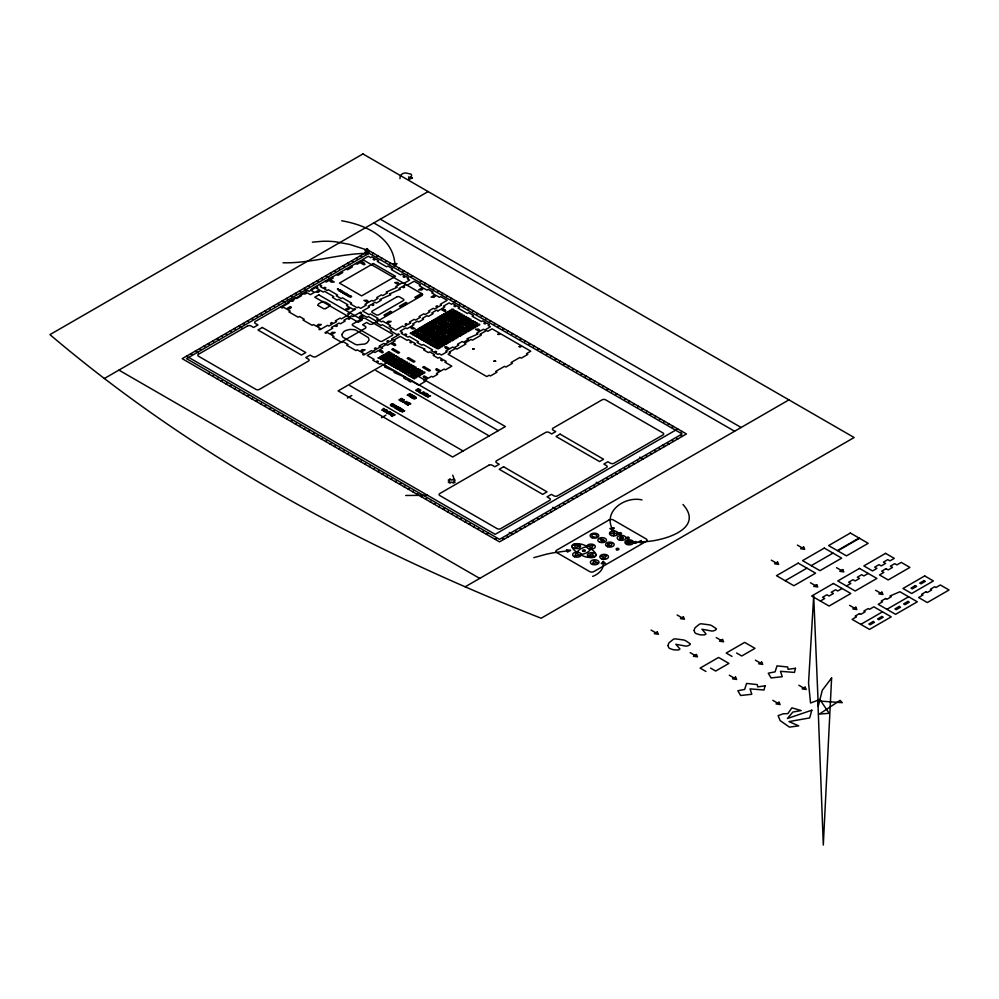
<?xml version="1.0" encoding="UTF-8"?>
<svg xmlns="http://www.w3.org/2000/svg" width="999" height="999" viewBox="0 0 999 999"><rect width="100%" height="100%" fill="white"/><g stroke="black" fill="none" stroke-linecap="round" stroke-linejoin="round"><path stroke-width="1.5" d="M603.346 563.486C603.671 569.767 598.101 574.413 592.669 576.373M424.325 394.518L426.061 395.292M338.186 288.861C338.998 289.523 336.988 290.047 337.612 288.873M394.593 407.005L394.355 407.704L395.167 407.604A3.746 2.16 0 0 0 395.267 407.33M409.115 395.404L408.878 396.079L409.702 395.979A3.746 2.16 0 0 0 409.802 395.704M577.272 552.185L578.134 550.861A14.997 8.666 0 0 1 584.365 547.29L586.65 546.765M590.659 549.088L589.785 550.412A14.997 8.666 0 0 1 583.566 553.983L581.281 554.495M606.193 555.656L604.882 558.429L601.373 556.393L606.168 555.644M395.204 265.809L396.953 263.599L392.757 263.823L395.204 265.809L394.33 266.308M410.527 177.485L411.688 175.624L411.138 174.188L405.569 172.914A6.344 3.659 0 0 0 401.848 174.138L400.249 175.936L399.962 178.609M396.853 406.693L395.279 406.918M411.388 395.067L409.815 395.292M401.985 400.599L400.437 400.774M418.756 390.921L417.257 391.084M344.018 292.857C344.98 290.721 340.097 293.444 343.881 292.932M348.251 295.067L347.302 294.78A1.698 0.974 0 0 0 347.49 295.142L347.577 295.267M342.482 291.97C343.406 289.685 338.611 292.607 342.357 292.058M347.165 295.167L348.014 295.242M405.182 402.435L406.818 401.486L404.907 401.973A5.295 3.059 0 0 0 404.308 402.36M104.358 378.509L428.134 191.571M372.59 253.758L373.464 253.259M376.935 256.268L377.809 255.769M381.293 258.778L382.155 258.279M337.55 288.686L338.186 288.811M385.639 261.288L386.501 260.789M318.419 303.933L322.128 301.785A1.786 1.036 0 0 1 323.751 301.498M389.548 264.048L390.846 263.299M208.279 373.726L209.153 373.226M325.574 308.516L329.108 306.481M348.176 296.241L349.712 295.729L348.626 296.503M212.625 376.236L213.499 375.736M398.676 268.818L399.55 268.319M216.97 378.746L217.844 378.246M403.022 271.328L403.896 270.829M221.316 381.256L222.19 380.744M407.367 273.838L408.241 273.339M225.662 383.766L227.41 382.754M410.851 276.848L412.587 275.849M402.697 282.58L399.787 284.265L397.677 282.417L394.742 282.605L398.701 284.89L395.791 286.576L397.09 287.325L386.226 292.095L387.525 292.844L382.742 295.604L381.443 294.855L376.66 297.615L377.972 298.376L373.189 301.136L371.878 300.374L368.968 302.06L366.858 300.212L363.923 300.399L367.882 302.685L364.972 304.37L366.271 305.12L360.664 308.354L358.379 307.043L357.068 307.792L350.337 303.896L351.636 303.147L342.407 297.814L341.109 298.576L336.326 295.816L337.625 295.055L328.396 289.735L327.098 290.484L324.3 288.873L325.911 287.949L324.762 287.275L323.152 288.212L320.354 286.588L321.653 285.839L319.368 284.515M404.008 283.341L409.615 280.095L407.317 278.783L408.628 278.022L405.831 276.411L404.22 277.335L403.084 276.686L404.695 275.761L401.885 274.138L400.587 274.887L391.358 269.555L392.657 268.806L387.874 266.046L386.576 266.795L377.347 261.476L378.646 260.714L375.861 259.103L374.25 260.04L373.102 259.378L374.712 258.441L371.915 256.83L370.604 257.58L368.319 256.256L362.712 259.49L364.011 260.252L361.101 261.925L364.298 263.149L363.761 263.461L365.047 264.211L363.961 264.847L360.015 262.562L357.13 264.223L355.794 263.486M405.931 284.465L403.034 286.139L404.632 287.075L403.496 287.724L401.885 286.8L399.013 288.461L400.324 289.211L389.46 293.981L390.759 294.73L379.895 299.5L381.193 300.249L376.411 303.009L375.112 302.26L372.202 303.933L373.813 304.87L372.702 305.507L371.091 304.583L368.194 306.256L369.505 307.005L362.587 310.989L369.006 314.697L370.304 313.948L378.022 318.394L376.723 319.156L381.506 321.915L382.804 321.154L386.113 323.077L388.236 321.228L391.158 321.416L387.2 323.701L390.522 325.612L389.21 326.361L395.629 330.07L402.535 326.074L403.846 326.835L406.73 325.162L405.132 324.238L406.243 323.589L407.854 324.513L410.751 322.839L409.453 322.09L414.235 319.33L415.534 320.08L420.317 317.32L419.018 316.571L423.801 313.798L425.099 314.56L429.882 311.8L428.583 311.039L433.354 308.279L434.665 309.041L437.537 307.38L435.926 306.456L437.062 305.794L438.673 306.718L441.57 305.045L440.272 304.295L447.177 300.299L440.771 296.603L439.473 297.352L436.138 295.442L434.028 297.29L431.106 297.103L435.052 294.817L431.743 292.907L433.054 292.145L428.271 289.385L426.973 290.135L423.651 288.224L421.541 290.072L418.606 289.885L422.565 287.6L419.255 285.689L420.554 284.927L414.148 281.231L407.23 285.214M230.007 386.276L230.881 385.764M234.365 388.786L235.227 388.274M420.417 281.368L421.278 280.869M238.711 391.296L239.573 390.784M424.762 283.878L425.624 283.379M243.057 393.806L243.918 393.294M429.108 286.388L429.97 285.889M247.402 396.316L248.701 395.554M433.017 289.148L434.328 288.386M251.748 398.826L252.622 398.314M437.799 291.408L438.673 290.896M256.094 401.336L256.968 400.824M442.145 293.918L443.019 293.406M260.439 403.833L261.313 403.334M446.491 296.428L447.365 295.916M264.785 406.343L265.659 405.844M450.836 298.938L451.71 298.426M437.949 310.889L440.834 309.228L444.78 311.513L445.866 310.876L444.58 310.127L445.117 309.815L441.92 308.591L444.83 306.918L443.519 306.156L449.138 302.922L451.436 304.245L452.734 303.496L455.494 305.082L453.883 306.019L455.057 306.693L456.668 305.769L459.478 307.392L458.166 308.142L467.395 313.461L468.693 312.712L473.476 315.472L472.177 316.221L481.406 321.553L482.704 320.804L485.464 322.39L483.853 323.314L484.99 323.976L486.6 323.052L489.448 324.687L488.136 325.449L490.434 326.76L484.827 330.007L483.516 329.245L480.606 330.931L478.496 329.083L475.561 329.27L479.52 331.556L476.61 333.241L477.909 333.991L467.045 338.761L468.344 339.51L463.561 342.27L462.262 341.521L457.48 344.28L458.778 345.042L453.996 347.802L452.697 347.04L449.787 348.726L445.829 346.441L444.742 347.065L446.041 347.814L445.492 348.127L448.701 349.35L445.791 351.036L447.09 351.785L441.483 355.02L439.198 353.708L437.887 354.458L435.052 352.809L436.65 351.885L435.514 351.223L433.903 352.16L431.156 350.574L432.455 349.812L423.226 344.48L421.915 345.242L417.132 342.482L418.444 341.72L409.24 336.413L407.942 337.163L405.119 335.539L406.73 334.603L405.544 333.928L403.933 334.852L401.198 333.279L402.497 332.517L400.187 331.181L405.794 327.947L407.093 328.696L410.015 327.01L412.125 328.871L415.06 328.671L411.101 326.386L414.011 324.712L412.699 323.951L417.482 321.191L418.793 321.953L423.576 319.18L422.265 318.431L427.048 315.672L428.359 316.421L433.141 313.661L431.83 312.912L436.613 310.152L437.912 310.901M269.131 408.853L270.879 407.854M454.32 301.948L456.056 300.936M273.489 411.363L274.35 410.864M459.54 303.958L460.402 303.446M277.834 413.873L278.696 413.374M463.886 306.468L464.747 305.956M282.18 416.383L283.042 415.884M468.231 308.978L469.093 308.466M286.526 418.893L287.387 418.394M472.577 311.476L473.439 310.976M290.871 421.403L292.17 420.654M476.486 314.248L477.797 313.486M295.217 423.913L296.091 423.414M481.268 316.496L482.142 315.996M347.377 398.039L351.81 395.479M299.563 426.423L300.437 425.924M485.614 319.006L486.488 318.506M303.908 428.933L304.782 428.434M489.96 321.516L490.834 321.016M308.254 431.443L309.128 430.944M494.305 324.026L495.179 323.526M312.612 433.953L314.348 432.954M408.166 378.733L406.568 379.67L403.646 377.984L404.957 377.235L394.093 372.465L395.392 371.715L384.528 366.945L385.826 366.196L381.044 363.436L379.745 364.185L376.835 362.5L378.446 361.576L377.36 360.951L375.749 361.875L372.827 360.189L374.138 359.44L367.22 355.444L373.638 351.748L374.937 352.497L378.259 350.587L382.205 352.872L383.291 352.247L382.005 351.498L382.542 351.186L379.345 349.962L382.654 348.052L381.356 347.29L386.138 344.53L387.437 345.279L390.746 343.369L394.705 345.654L395.791 345.03L394.505 344.28L395.042 343.968L391.845 342.744L395.154 340.834L393.856 340.072L400.262 336.376L407.167 340.372L408.479 339.61L411.388 341.296L409.777 342.22L410.876 342.857L412.475 341.92L415.384 343.606L414.086 344.355L424.95 349.126L423.651 349.875L428.434 352.635L429.732 351.885L434.515 354.645L433.216 355.394L437.999 358.154L439.298 357.405L442.207 359.091L440.596 360.015L441.945 360.801L443.556 359.865L446.203 361.401L444.905 362.15L451.823 366.146L445.404 369.842L444.105 369.093L440.784 371.004L436.825 368.718L435.739 369.343L437.038 370.092L436.488 370.404L439.697 371.628L436.388 373.539L437.687 374.3L432.904 377.06L431.605 376.311L428.284 378.209L424.325 375.936L423.239 376.561L424.538 377.31L423.988 377.622L427.197 378.846L423.876 380.756L425.187 381.518L418.781 385.214L411.863 381.218L410.564 381.98L407.917 380.444L409.515 379.52M497.789 327.048L499.525 326.036M316.958 436.463L317.819 435.964M503.009 329.046L503.871 328.546M321.303 438.973L322.165 438.474M507.355 331.556L508.216 331.056M325.649 441.483L326.511 440.984M511.7 334.066L512.562 333.566M392.257 405.769L392.42 404.982L393.544 405.631L392.52 406.231A2.135 1.236 0 0 1 390.534 405.319A1.886 1.086 0 0 1 390.497 404.782A2.06 1.186 0 0 1 392.944 403.946A1.973 1.136 0 0 1 394.243 404.82L393.406 405.094M329.995 443.993L330.869 443.494M516.046 336.576L516.92 336.076M420.117 392.769L419.255 391.758L420.841 390.234L418.281 391.708L422.789 394.305L424.388 392.232L420.229 392.832M381.481 417.719L385.901 415.159M334.34 446.503L335.639 445.754M519.955 339.335L521.266 338.586M338.686 449.013L339.56 448.514M524.737 341.596L525.611 341.096M343.032 451.523L343.906 451.024M529.083 344.106L529.957 343.606M347.377 454.033L348.251 453.534M533.429 346.616L534.303 346.116M351.723 456.543L352.597 456.043M537.774 349.126L538.648 348.626M356.081 459.053L357.817 458.054M541.258 352.135L542.994 351.136M360.427 461.563L361.288 461.063M546.478 354.146L547.34 353.646M364.772 464.073L365.634 463.573M550.824 356.655L551.685 356.156M369.118 466.583L369.992 466.083M555.169 359.165L556.043 358.666M373.464 469.093L374.338 468.593M559.515 361.675L560.389 361.176M377.809 471.603L379.121 470.854M563.424 364.435L564.735 363.686M382.155 474.113L383.029 473.613M568.206 366.695L569.08 366.196M386.501 476.623L387.375 476.123M572.552 369.205L573.426 368.706M390.846 479.133L391.72 478.633M576.898 371.715L577.772 371.216M395.204 481.643L396.066 481.143M581.256 374.225L582.117 373.726M399.55 484.153L401.286 483.141M584.727 377.235L586.463 376.236M403.896 486.663L404.757 486.163M589.947 379.245L590.809 378.746M408.241 489.173L409.103 488.673M594.293 381.755L595.154 381.256M412.587 491.683L413.461 491.183M598.638 384.265L599.512 383.766M416.933 494.193L417.807 493.681M602.984 386.775L603.858 386.276M421.278 496.703L422.589 495.941M606.893 389.535L608.204 388.786M425.624 499.213L426.498 498.701M611.675 391.795L612.549 391.296M429.97 501.723L430.844 501.211M616.021 394.305L616.895 393.806M434.328 504.233L435.189 503.721M620.379 396.815L621.241 396.316M438.673 506.743L439.535 506.231M624.725 399.325L625.586 398.826M443.019 509.253L444.755 508.241M628.196 402.335L629.932 401.336M447.365 511.763L448.226 511.251M633.416 404.345L634.278 403.833M451.71 514.273L452.584 513.761M637.762 406.855L638.636 406.343M456.056 516.77L456.93 516.271M642.107 409.365L642.981 408.853M460.402 519.28L461.276 518.781M646.453 411.875L647.327 411.363M464.747 521.79L466.058 521.041M650.361 414.635L651.673 413.873M469.093 524.3L469.967 523.801M655.144 416.895L656.018 416.383M473.439 526.81L474.313 526.311M659.49 419.405L660.364 418.893M477.797 529.32L478.658 528.821M663.848 421.915L664.71 421.403M482.142 531.83L483.004 531.331M668.194 424.425L669.055 423.913M486.488 534.34L488.224 533.341M671.665 427.435L673.401 426.423M675.574 430.194L495.179 534.34L188.711 357.405M676.885 429.433L677.759 428.933M495.179 539.36L496.053 538.861M681.231 431.943L682.105 431.443M465.159 586.813L788.935 399.875M785.164 580.706L806.905 568.156M811.25 565.646L832.991 553.109M820.379 601.036L824.724 598.526L822.552 597.277L826.897 594.767L829.07 596.016L833.416 593.506L831.243 592.257L835.589 589.747L837.761 590.996L842.12 588.486M846.465 585.976L850.811 583.466L848.638 582.217L852.984 579.707L855.156 580.956L859.502 578.446L857.329 577.197L861.675 574.687L863.848 575.936L868.193 573.438M860.801 624.375L882.542 611.825M886.887 609.315L908.628 596.778M406.168 403.022L408.354 402.372L406.98 403.159A5.232 3.022 0 0 1 406.281 403.521M419.63 390.297L418.843 390.497M402.859 399.987L402.06 400.199M341.945 291.87L341.283 291.958M343.469 292.757L342.844 292.857M533.828 557.654L546.103 554.283A122.952 70.991 0 0 1 552.947 552.872L566.982 550.899M312.387 242.158L322.227 241.296A53.809 31.069 0 0 1 335.289 241.746L349.563 244.393L365.996 249.663M641.545 541.758C659.602 542.057 705.993 530.044 682.991 504.507M365.484 253.359C337.712 254.058 310.876 263.511 283.017 262.774M614.11 534.128L613.199 535.252M392.47 404.345L393.381 404.632M405.719 495.479L427.547 495.292M641.995 499.912C625.761 496.028 603.658 510.239 611.937 528.259M613.498 532.717L614.385 531.618M610.127 533.079L610.152 533.079A2.135 1.236 0 0 0 610.614 533.079L612.562 533.503M617.432 533.753L617.457 533.753A2.135 1.236 0 0 0 616.957 533.753L615.034 533.379M341.708 220.779C364.897 224.75 392.757 236.838 394.855 263.711M426.511 394.43L427.135 394.642A1.773 1.024 0 0 0 427.372 394.268A1.736 0.999 0 0 0 425.624 393.319M595.154 534.39L591.833 534.015L591.995 535.914A6.706 3.871 0 0 0 593.706 536.962L597.015 537.325L596.865 535.427A6.706 3.871 0 0 0 595.154 534.39M586.638 546.453C580.394 541.62 564.223 543.394 576.723 552.185M581.293 554.82C587.524 559.652 603.696 557.879 591.208 549.088M400.187 400.649L398.888 399.9L401.473 398.401L402.522 399.001A4.558 2.635 0 0 1 402.922 399.263M417.332 390.646L416.645 390.259L417.769 390.109A3.671 2.123 0 0 1 418.131 390.334M400.512 400.324L399.85 399.95L400.974 399.8A3.671 2.123 0 0 1 401.336 400.037M413.648 398.326L415.134 397.19A3.009 1.736 0 0 1 415.422 397.377M380.319 219.181L741.121 427.485M373.801 222.939L734.602 431.256M364.772 253.259L365.859 253.883M681.018 435.839L682.105 436.463M360.427 255.769L361.513 256.393M676.673 438.349L677.759 438.973M356.081 258.279L357.167 258.903M672.315 440.859L673.401 441.483M351.723 260.789L352.809 261.413M667.969 443.369L669.055 443.993M347.377 263.299L349.55 264.548M662.537 445.254L664.71 446.503M351.011 266.246L352.322 266.995L347.54 269.755L346.228 269.006M343.032 265.809L344.118 266.433M659.278 448.389L660.364 449.013M338.686 268.319L339.772 268.943M654.932 450.899L656.018 451.523M341.446 271.765L342.757 272.515L337.974 275.287L336.663 274.525M334.34 270.829L335.427 271.453M650.586 453.409L651.673 454.033M329.995 273.339L331.081 273.963M646.241 455.919L647.327 456.543M797.389 545.104L802.16 547.852M836.513 567.694L841.283 570.441M875.636 590.272L880.406 593.031M331.893 277.285L333.191 278.047L330.282 279.72L334.24 282.005L331.306 282.205L329.195 280.344L326.286 282.03L324.975 281.281M325.649 275.849L328.908 277.722M639.722 457.167L642.981 459.053M321.303 278.359L322.39 278.983M637.549 460.939L638.636 461.563M348.164 296.228C347.827 294.068 352.647 296.453 348.639 296.503M316.958 280.869L318.044 281.493M633.191 463.449L634.278 464.073M312.612 283.379L313.698 284.003M628.846 465.959L629.932 466.583M308.254 285.889L309.34 286.513M624.5 468.469L625.586 469.093M303.908 288.386L306.081 289.648M619.068 470.342L621.241 471.603M325.137 302.048L329.67 304.658A1.786 1.036 0 0 1 330.182 305.607M771.315 560.164L776.073 562.912M810.439 582.754L815.196 585.501M849.55 605.332L854.32 608.091M299.563 290.896L300.649 291.533M615.809 473.489L616.895 474.113M318.182 305.519L323.214 308.429A1.623 0.937 0 0 0 325.574 308.554M295.217 293.406L296.303 294.043M611.463 475.999L612.549 476.623M290.871 295.916L291.958 296.553M607.117 478.509L608.204 479.133M286.526 298.426L287.612 299.063M602.772 481.019L603.858 481.643M282.18 300.936L285.439 302.822M596.253 482.267L599.512 484.153M277.834 303.446L278.921 304.083M383.778 364.548L498.289 430.656M594.068 486.038L595.154 486.663M273.489 305.956L274.575 306.593M589.722 488.536L590.809 489.173M418.381 389.96L417.769 389.61L418.893 389.573M416.62 390.746L415.671 390.197L418.269 388.698L419.318 389.31A4.558 2.635 0 0 1 419.717 389.573M269.131 308.466L270.217 309.103M585.377 491.046L586.463 491.683M375.961 370.567L489.16 435.914M264.785 310.976L265.871 311.613M581.031 493.556L582.117 494.193M408.916 394.855L407.192 395.104L409.777 393.606L410.876 394.23A3.084 1.786 0 0 1 411.401 394.605M260.439 313.486L262.612 314.747M575.599 495.442L577.772 496.703M401.586 399.65L400.974 399.3L402.11 399.263M256.094 315.996L257.18 316.621M572.34 498.576L573.426 499.213M251.748 318.506L252.834 319.131M567.994 501.086L569.08 501.723M247.402 321.016L248.489 321.641M563.648 503.596L564.735 504.233M395.08 406.393L395.954 406.131M394.38 406.468L392.657 406.73L395.254 405.232L396.341 405.856A3.084 1.786 0 0 1 396.865 406.218M243.057 323.526L244.143 324.151M559.303 506.106L560.389 506.743M349.887 385.626L463.086 450.974M238.711 326.036L241.97 327.922M552.772 507.367L556.043 509.253M234.365 328.546L235.452 329.171M550.599 511.126L551.685 511.763M230.007 331.056L231.094 331.68M546.253 513.636L547.34 514.273M225.662 333.566L226.748 334.19M541.908 516.146L542.994 516.77M221.316 336.076L222.402 336.7M537.562 518.656L538.648 519.28M216.97 338.586L219.143 339.847M532.13 520.541L534.303 521.79M212.625 341.096L213.711 341.72M528.871 523.676L529.957 524.3M208.279 343.606L209.365 344.23M524.525 526.186L525.611 526.81M677.147 614.997L681.917 617.744M716.271 637.587L721.041 640.334M755.394 660.177L760.164 662.924M798.863 685.264L803.633 688.024M736.588 653.009L741.758 655.993L754.994 648.351L744.667 642.382L726.198 653.046L732.005 656.393M203.933 346.116L205.02 346.74M520.179 528.696L521.266 529.32M199.588 348.626L200.674 349.25M515.834 531.206L516.92 531.83M195.242 351.136L198.501 353.022M509.303 532.467L512.562 534.34M190.884 353.646L191.983 354.27M507.13 536.226L508.216 536.85M186.538 356.156L187.625 356.78M502.784 538.736L503.871 539.36M651.073 630.057L655.831 632.804M690.197 652.647L694.954 655.394M729.32 675.224L734.078 677.984M772.789 700.324L777.547 703.071M710.514 668.069L715.671 671.053L728.908 663.411L718.581 657.442L700.124 668.106L705.931 671.453M118.918 370.105L479.72 578.409M410.489 394.505L409.602 394.767A1.948 1.124 0 0 0 410.027 394.98M426.536 393.968L425.736 393.693A1.736 0.999 0 0 0 424.375 394.493M452.747 475.187L454.333 479.62M395.492 406.605A1.948 1.124 0 0 1 395.129 406.368M391.758 405.794A1.274 0.737 0 0 1 392.457 404.42M406.318 403.633A1.611 0.937 0 0 1 404.445 402.922M415.434 397.927A1.561 0.899 0 0 1 414.323 398.401M416.221 397.377A2.91 1.673 0 0 0 415.734 397.053L414.785 396.491L412.2 397.989L413.186 398.564A2.11 1.224 0 0 0 414.26 398.938A2.423 1.399 0 0 0 416.071 398.114M416.321 397.814A1.748 1.011 0 0 1 416.146 398.139M426.049 395.279A1.661 0.962 0 0 1 425.05 395.442M424.975 395.542A1.873 1.074 0 0 1 423.726 394.33A1.873 1.074 0 0 1 425.624 393.444M613.96 534.652A1.761 1.011 0 0 1 613.461 535.701M615.933 533.316A1.761 1.011 0 0 1 617.669 533.553M611.65 533.516A1.761 1.011 0 0 1 609.902 533.266M613.623 532.18A1.761 1.011 0 0 1 614.123 531.131M318.306 305.432A1.573 0.899 0 0 1 317.719 304.945M668.081 645.579L668.693 647.589A5.619 3.247 0 0 0 669.879 648.551L672.926 649.6A12.975 7.492 0 0 0 675.199 649.949L678.558 649.937L679.957 649L675.824 644.268L685.814 646.116A5.569 3.209 0 0 0 688.923 645.379L690.084 644.505A2.685 1.548 0 0 0 690.272 643.793L685.514 640.621A29.758 17.183 0 0 0 683.578 639.959L675.112 638.836A5.869 3.384 0 0 0 673.476 639.21L669.118 642.669A18.694 10.789 0 0 0 668.244 644.655L668.081 645.579M694.168 630.519L694.78 632.529A5.619 3.247 0 0 0 695.966 633.491L699 634.54A12.975 7.492 0 0 0 701.286 634.902L704.632 634.877L706.043 633.94L701.91 629.22L711.887 631.056A5.569 3.209 0 0 0 715.009 630.332L716.158 629.445A2.685 1.548 0 0 0 716.358 628.733L711.6 625.561A29.758 17.183 0 0 0 709.665 624.899L701.198 623.776A5.869 3.384 0 0 0 699.55 624.15L695.192 627.609A18.694 10.789 0 0 0 694.33 629.595L694.168 630.519M831.618 677.934L823.301 845.067L817.856 700.936L842.269 702.684L840.072 700.361L819.38 714.073L829.182 713.323L819.867 699.512L810.551 703.009L808.541 682.991L813.698 595.829L818.281 706.093L822.302 690.272L831.618 677.934M612.949 533.379L614.635 533.454L612.974 533.304M620.741 537.837L622.29 537.874L620.741 537.837M341.883 334.49L342.457 336.626A6.219 3.584 0 0 0 343.718 337.687L355.045 344.218A6.344 3.659 0 0 0 356.905 344.817L364.847 344.006A10.814 6.244 0 0 0 367.282 342.607L369.056 340.072L368.406 337.637L356.331 330.407A6.219 3.584 0 0 0 354.495 329.67L350.012 329.408L346.191 330.357A10.814 6.244 0 0 0 343.644 331.83L341.883 334.49M378.171 357.967L380.319 358.092L378.209 357.854M380.144 356.83C382.292 359.116 382.729 354.807 380.157 356.78M380.369 359.24L382.505 359.353L380.407 359.116M382.105 355.694C384.553 357.954 384.19 353.596 382.105 355.694M382.33 358.104C384.403 360.402 384.94 356.069 382.342 358.042M382.555 360.502C384.528 362.862 385.277 358.416 382.555 360.502M384.066 354.57L386.213 354.682L384.116 354.445M384.29 356.968C386.713 359.24 386.438 354.832 384.29 356.968M384.528 359.365C386.925 361.601 386.675 357.342 384.54 359.303M384.752 361.763C386.95 364.048 387.287 359.665 384.752 361.763M386.039 353.434C387.887 355.769 388.948 351.423 386.051 353.371M386.263 355.831C388.224 358.191 388.998 353.733 386.263 355.831M386.488 358.229C388.336 360.539 389.485 356.243 386.501 358.166M386.713 360.627C388.686 362.962 389.585 358.541 386.713 360.627M386.938 363.037C389.385 365.284 389.023 360.926 386.938 363.037M387.999 352.297C389.947 354.608 390.871 350.299 388.024 352.235M388.224 354.695L390.372 354.807L388.274 354.583M388.449 357.093C390.646 359.39 391.021 354.995 388.449 357.093M388.686 359.49C390.621 361.813 391.546 357.505 388.698 359.44M388.911 361.9C390.934 364.235 391.695 359.802 388.911 361.9M389.135 364.298C391.546 366.571 391.283 362.162 389.135 364.298M390.197 353.559C392.095 355.869 393.131 351.548 390.209 353.496M390.422 355.956L392.557 356.081L390.459 355.844M390.646 358.366C392.832 360.651 393.206 356.268 390.646 358.366M390.871 360.764C392.682 363.099 393.843 358.766 390.884 360.701M391.096 363.161C393.057 365.522 393.843 361.076 391.096 363.161M391.321 365.559C393.519 367.819 393.856 363.561 391.333 365.509M392.382 354.82C394.368 357.105 395.342 352.759 392.407 354.77M392.607 357.23C394.83 359.515 395.117 355.107 392.607 357.23M392.832 359.628C394.73 361.938 395.779 357.63 392.857 359.565M393.069 362.025L395.204 362.15L393.107 361.913M393.294 364.423C395.479 366.72 395.854 362.325 393.294 364.423M393.519 366.833C395.517 369.118 396.403 364.822 393.531 366.77M394.58 356.094L396.715 356.206L394.617 355.969M394.805 358.491C396.778 360.826 397.639 356.393 394.805 358.491M395.03 360.889C397.277 363.137 397.59 358.878 395.042 360.826M395.254 363.286L397.402 363.411L395.292 363.174M395.479 365.696C397.664 367.982 398.052 363.599 395.479 365.696M395.704 368.094C397.515 370.429 398.676 366.096 395.716 368.032M396.765 357.355L398.913 357.48L396.815 357.242M396.99 359.752C399.063 362.063 399.8 357.63 396.99 359.752M397.227 362.162C399.125 364.473 400.162 360.139 397.24 362.1M397.452 364.56C399.662 366.845 399.95 362.437 397.452 364.56M397.677 366.958C399.525 369.268 400.674 364.972 397.689 366.895M397.902 369.355L400.037 369.48L397.939 369.243M398.963 358.616L401.099 358.741L399.001 358.504M399.188 361.026C401.286 363.324 401.948 358.916 399.188 361.026M399.413 363.424C401.373 365.709 402.41 361.351 399.425 363.361M399.637 365.821C401.86 368.107 402.147 363.711 399.637 365.821M399.862 368.219C402.11 370.467 402.422 366.208 399.875 368.169M400.087 370.629L402.235 370.741L400.124 370.504M401.148 359.89C403.134 362.212 404.008 357.779 401.148 359.89M401.386 362.287C403.633 364.535 403.933 360.214 401.398 362.225M401.61 364.685L403.746 364.81L401.648 364.573M401.835 367.083C403.833 369.43 404.632 364.985 401.835 367.083M402.06 369.493C404.295 371.728 404.632 367.47 402.073 369.43M402.285 371.89L404.42 372.003L402.322 371.778M403.346 361.151C405.557 363.449 405.769 359.078 403.346 361.151M403.571 363.549C406.056 365.796 405.731 361.426 403.571 363.549M403.796 365.959L405.944 366.071L403.833 365.834M404.021 368.356C406.118 370.654 406.78 366.246 404.021 368.356M404.245 370.754C406.231 373.039 407.192 368.706 404.258 370.691M404.47 373.151C406.693 375.437 406.98 371.041 404.47 373.151M405.532 362.412C407.505 364.772 408.279 360.339 405.532 362.412M405.769 364.822C408.204 367.083 407.892 362.687 405.769 364.822M405.994 367.22C407.967 369.543 408.841 365.11 405.994 367.22M406.218 369.618C408.216 371.903 409.103 367.607 406.231 369.555M406.443 372.015L408.579 372.14L406.481 371.903M406.668 374.425C408.653 376.76 409.478 372.315 406.668 374.425M407.729 363.686C409.602 365.996 410.714 361.688 407.742 363.624M410.389 333.266C412.325 335.589 413.249 331.281 410.402 333.216M407.954 366.084L410.102 366.196L407.992 365.971M408.179 368.481C410.639 370.741 410.264 366.383 408.179 368.481M408.404 370.879C410.889 373.139 410.577 368.756 408.404 370.879M408.628 373.289L410.776 373.401L408.666 373.164M408.853 375.686C410.926 377.997 411.663 373.564 408.853 375.686M412.35 332.143C414.56 334.415 414.897 330.045 412.35 332.143M409.927 364.947C411.788 367.257 412.924 362.962 409.94 364.885M412.575 334.54C414.385 336.875 415.547 332.542 412.599 334.478M410.152 367.345L412.287 367.47L410.189 367.232M410.377 369.755C412.575 372.053 412.799 367.669 410.377 369.755M410.601 372.152C413.037 374.413 412.724 370.017 410.601 372.152M410.826 374.55C412.812 376.885 413.673 372.44 410.826 374.55M414.323 331.006C416.483 333.316 416.808 328.896 414.323 331.006M411.051 376.948C413.049 379.233 413.936 374.937 411.064 376.898M414.548 333.404C416.708 335.676 417.12 331.368 414.56 333.341M412.112 366.208C413.973 368.531 415.109 364.223 412.125 366.158M414.772 335.801L416.908 335.926L414.81 335.689M412.337 368.619L414.485 368.731L412.375 368.494M412.562 371.016C414.485 373.376 415.372 368.931 412.562 371.016M416.283 329.87L418.431 329.982L416.321 329.745M412.787 373.414C415.234 375.674 414.897 371.303 412.787 373.414M413.012 375.811C415.172 378.122 415.497 373.738 413.012 375.811M416.508 332.267C418.569 334.565 419.343 330.157 416.508 332.267M413.236 378.221C415.397 380.494 415.834 376.186 413.261 378.159M416.733 334.665C418.756 336.95 419.605 332.617 416.758 334.603M414.31 367.482C416.158 369.817 417.207 365.472 414.323 367.42M416.958 337.063L419.105 337.187L417.008 336.95M414.535 369.88C416.496 372.24 417.257 367.794 414.535 369.88M418.256 328.733C420.754 330.981 420.379 326.598 418.256 328.733M414.76 372.277C416.62 374.588 417.757 370.292 414.772 372.215M418.481 331.131L420.616 331.256L418.519 331.019M414.985 374.675L417.12 374.8L415.022 374.563M415.209 377.085C417.669 379.333 417.282 374.987 415.209 377.085M418.706 333.529C420.779 335.839 421.503 331.418 418.706 333.529M418.931 335.939C420.916 338.211 421.89 333.866 418.943 335.876M416.496 368.743L418.643 368.868L416.533 368.631M419.155 338.336C421.316 340.647 421.64 336.238 419.155 338.336M420.217 327.597C422.202 329.957 422.927 325.512 420.217 327.597M416.72 371.141C418.918 373.426 419.268 369.056 416.72 371.141M420.442 329.995C422.614 332.267 423.002 327.984 420.454 329.932M416.945 373.551C418.806 375.861 419.942 371.553 416.958 373.489M420.666 332.392L422.814 332.517L420.704 332.28M417.17 375.949L419.318 376.061L417.207 375.824M420.891 334.802C423.226 337.038 423.339 332.692 420.891 334.802M421.116 337.2C423.089 339.485 424.1 335.127 421.141 337.138M422.19 326.461L424.325 326.586L422.227 326.348M418.693 370.005C420.866 372.277 421.278 367.982 418.706 369.955M421.341 339.598C423.514 341.92 423.838 337.487 421.341 339.598M422.415 328.858C424.338 331.218 425.212 326.773 422.415 328.858M418.918 372.415C421.128 374.7 421.428 370.304 418.918 372.415M422.639 331.256C424.775 333.529 425.262 329.233 422.652 331.206M419.143 374.812C420.941 377.147 422.115 372.814 419.155 374.75M422.864 333.666C424.812 335.989 425.749 331.556 422.864 333.666M423.089 336.064C425.437 338.336 425.524 333.916 423.089 336.064M424.15 325.324C426.211 327.622 426.785 323.314 424.163 325.262M423.314 338.461L425.449 338.586L423.351 338.349M424.375 327.722C426.348 330.082 427.097 325.637 424.375 327.722M420.879 371.278C423.052 373.589 423.351 369.168 420.879 371.278M423.539 340.859C425.611 343.169 426.336 338.748 423.539 340.859M424.6 330.132C426.473 332.442 427.584 328.122 424.612 330.07M421.103 373.676C423.214 375.986 423.663 371.616 421.116 373.614M424.825 332.53L426.973 332.642L424.862 332.405M425.05 334.927C427.035 337.287 427.759 332.842 425.05 334.927M426.123 324.188C428.284 326.473 428.696 322.14 426.136 324.126M425.274 337.325C427.684 339.56 427.547 335.277 425.299 337.275M426.348 326.586C428.246 328.896 429.283 324.6 426.361 326.536M425.499 339.735L427.647 339.847L425.549 339.61M426.573 328.996C429.033 331.231 428.796 326.86 426.573 328.996M423.077 372.54C425.149 374.85 425.874 370.417 423.077 372.54M425.724 342.133C427.822 344.43 428.496 340.022 425.724 342.133M426.798 331.393C428.733 333.703 429.657 329.408 426.81 331.331M427.023 333.791L429.158 333.916L427.06 333.678M428.084 323.052C430.357 325.337 430.507 320.966 428.084 323.052M427.247 336.188C429.22 338.549 429.957 334.103 427.247 336.188M428.309 325.462C430.307 327.734 431.206 323.451 428.321 325.399M427.472 338.599C429.62 340.859 430.094 336.563 427.485 338.536M428.534 327.859C430.719 330.12 431.118 325.836 428.546 327.797M427.697 340.996C429.657 343.331 430.594 338.886 427.697 340.996M428.758 330.257C431.206 332.505 430.969 328.134 428.758 330.257M427.922 343.394C430.02 345.691 430.681 341.296 427.922 343.394M428.983 332.655C431.044 334.952 431.63 330.644 428.996 332.605M430.045 321.915L432.192 322.04L430.094 321.803M429.208 335.052C431.181 337.412 431.93 332.979 429.208 335.052M430.269 324.325C432.53 326.586 432.854 322.19 430.269 324.325M429.433 337.462C431.318 339.772 432.417 335.464 429.458 337.4M430.507 326.723C432.455 329.008 433.466 324.712 430.519 326.661M429.657 339.86L431.805 339.972L429.707 339.747M430.731 329.121C432.704 331.456 433.603 327.035 430.731 329.121M429.882 342.257C431.855 344.618 432.629 340.184 429.882 342.257M430.956 331.518C433.416 333.766 433.129 329.383 430.956 331.518M432.018 320.779C434.215 323.027 434.652 318.768 432.03 320.729M430.119 344.655C432.604 346.903 432.267 342.532 430.119 344.655M431.181 333.928C433.291 336.213 433.728 331.918 431.193 333.866M432.242 323.189L434.378 323.301L432.28 323.064M431.406 336.326C433.678 338.599 433.841 334.228 431.406 336.326M432.467 325.587C434.702 327.872 434.952 323.501 432.467 325.587M431.63 338.723C433.491 341.034 434.627 336.738 431.643 338.661M432.692 327.984C434.602 330.294 435.626 325.961 432.704 327.922M431.855 341.121L433.991 341.246L431.893 341.009M432.917 330.382C434.877 332.742 435.651 328.296 432.917 330.382M433.978 319.655C435.976 321.99 436.788 317.545 433.978 319.655M432.08 343.531C434.066 345.879 434.79 341.433 432.08 343.531M433.141 332.792C435.139 335.077 436.039 330.794 433.154 332.729M434.203 322.053C436.363 324.313 436.813 320.03 434.228 321.99M432.305 345.929C434.39 348.226 434.902 343.906 432.317 345.866M433.366 335.189C435.552 337.45 435.951 333.167 433.379 335.127M434.428 324.45C436.65 326.735 436.938 322.327 434.428 324.45M433.591 337.587C436.051 339.835 435.801 335.464 433.591 337.587M434.665 326.848C436.575 329.171 437.562 324.85 434.677 326.798M433.816 339.985C435.676 342.307 436.813 337.999 433.841 339.935M434.89 329.258L437.025 329.37L434.927 329.133M434.041 342.395L436.188 342.507L434.09 342.27M435.951 318.519C437.862 320.866 438.748 316.433 435.951 318.519M435.114 331.656C437.4 333.903 437.624 329.545 435.114 331.656M436.176 320.916C438.174 323.201 439.061 318.893 436.188 320.854M434.265 344.792C436.188 347.153 437.075 342.707 434.265 344.792M435.339 334.053C437.287 336.338 438.299 332.055 435.352 333.991M436.401 323.314L438.536 323.439L436.438 323.201M434.503 347.19C436.6 349.463 437.175 345.154 434.515 347.128M435.564 336.451C437.699 338.723 438.211 334.428 435.576 336.401M436.625 325.711C438.611 328.072 439.335 323.626 436.625 325.711M435.789 338.848C438.249 341.109 437.974 336.713 435.789 338.848M436.85 328.122C439.048 330.357 439.498 326.099 436.863 328.059M436.014 341.258C438.124 343.544 438.573 339.235 436.026 341.196M437.912 317.382C440.184 319.668 440.409 315.259 437.912 317.382M437.075 330.519L439.223 330.632L437.112 330.394M436.238 343.656C438.211 346.016 438.961 341.571 436.238 343.656M438.136 319.78C440.547 322.04 440.309 317.657 438.136 319.78M437.3 332.917C439.597 335.177 439.797 330.806 437.3 332.917M438.361 322.178C440.522 324.463 440.959 320.155 438.386 322.115M436.463 346.054C438.324 348.364 439.46 344.068 436.476 345.991M437.525 335.314C439.435 337.625 440.472 333.304 437.537 335.264M438.586 324.575L440.734 324.7L438.636 324.463M436.688 348.451L438.836 348.576L436.725 348.339M437.749 337.724C439.66 340.072 440.571 335.639 437.749 337.724M438.811 326.985C440.746 329.345 441.595 324.887 438.811 326.985M437.974 340.122C440.222 342.37 440.447 338.074 437.999 340.06M439.885 316.246C441.745 318.556 442.882 314.26 439.897 316.183M439.048 329.383C441.196 331.643 441.645 327.36 439.061 329.32M438.199 342.52C440.384 344.792 440.796 340.497 438.224 342.457M440.109 318.644L442.245 318.768L440.147 318.531M439.273 331.78C441.483 334.066 441.77 329.67 439.273 331.78M438.424 344.917C440.896 347.153 440.646 342.807 438.424 344.917M440.334 321.041C442.782 323.301 442.42 318.943 440.334 321.041M439.498 334.178C441.396 336.488 442.42 332.205 439.51 334.128M440.559 323.451C442.632 325.749 443.169 321.416 440.571 323.389M438.661 347.327C440.522 349.638 441.658 345.329 438.673 347.265M439.722 336.588L441.858 336.7L439.76 336.463M440.784 325.849C442.744 328.209 443.506 323.763 440.784 325.849M439.947 338.986C442.232 341.233 442.457 336.875 439.947 338.986M441.845 315.11C444.043 317.395 444.405 313.012 441.845 315.11M441.009 328.246C442.932 330.557 443.893 326.261 441.021 328.184M440.172 341.383C442.12 343.668 443.131 339.385 440.184 341.321M442.07 317.507C443.931 319.817 445.067 315.522 442.082 317.445M441.233 330.644L443.381 330.769L441.271 330.532M440.397 343.781C442.582 346.054 442.982 341.77 440.409 343.731M442.295 319.905L444.443 320.03L442.332 319.792M441.458 333.054C443.381 335.402 444.268 330.969 441.458 333.054M440.621 346.191C443.081 348.439 442.807 344.056 440.621 346.191M442.52 322.315C444.705 324.625 444.992 320.204 442.52 322.315M441.683 335.452C443.943 337.687 444.23 333.429 441.695 335.389M442.744 324.712C445.192 326.973 444.867 322.602 442.744 324.712M441.908 337.849L444.056 337.974L441.945 337.737M443.818 313.973C446.041 316.208 446.416 311.938 443.831 313.911M442.969 327.11C444.892 329.47 445.804 325.025 442.969 327.11M442.132 340.247C444.43 342.507 444.655 338.137 442.132 340.247M444.043 316.371C446.253 318.669 446.553 314.273 444.043 316.371M443.206 329.508C445.317 331.793 445.854 327.485 443.219 329.458M442.357 342.645C444.268 344.955 445.304 340.634 442.382 342.595M444.268 318.768C446.066 321.104 447.24 316.783 444.28 318.718M443.431 331.918L445.566 332.03L443.469 331.793M442.582 345.055C444.755 347.365 445.067 342.944 442.582 345.055M444.493 321.178C446.453 323.539 447.227 319.081 444.493 321.178M443.656 334.315C445.629 336.675 446.366 332.23 443.656 334.315M444.717 323.576C446.565 325.886 447.702 321.591 444.73 323.514M443.881 336.713C446.029 338.986 446.491 334.69 443.893 336.651M445.779 312.837C447.752 315.122 448.751 310.776 445.791 312.774M444.942 325.974C446.915 328.309 447.814 323.888 444.942 325.974M444.105 339.111C446.328 341.408 446.603 337 444.105 339.111M446.004 315.234C448.239 317.532 448.489 313.074 446.004 315.234M445.167 328.371C447.614 330.632 447.252 326.273 445.167 328.371M444.33 341.521C446.228 343.831 447.252 339.535 444.343 341.458M446.228 317.645C448.126 319.955 449.163 315.647 446.241 317.582M445.392 330.781C447.564 333.054 447.964 328.758 445.404 330.719M444.555 343.918L446.69 344.031L444.592 343.793M446.453 320.042L448.601 320.155L446.491 319.917M445.616 333.179L447.764 333.291L445.654 333.067M446.678 322.44C448.876 324.725 449.25 320.342 446.678 322.44M445.841 335.577C447.864 337.912 448.613 333.491 445.841 335.577M447.752 311.7C449.85 314.011 450.512 309.603 447.752 311.7M446.903 324.837C448.851 327.16 449.762 322.852 446.928 324.787M446.066 337.974C448.189 340.247 448.726 335.951 446.078 337.924M447.977 314.098L450.112 314.223L448.014 313.986M447.127 327.247L449.275 327.36L447.177 327.123M446.291 340.384C448.514 342.669 448.801 338.261 446.291 340.384M448.201 316.508C450.274 318.806 450.999 314.385 448.201 316.508M447.352 329.645C449.775 331.918 449.5 327.51 447.352 329.645M446.516 342.782C448.738 345.03 449.125 340.746 446.541 342.719M448.426 318.906C450.399 321.191 451.361 316.858 448.439 318.843M447.589 332.043C449.925 334.303 449.837 329.982 447.602 331.98M448.651 321.303L450.786 321.428L448.688 321.191M447.814 334.44C449.725 336.8 450.611 332.367 447.814 334.44M449.712 310.564C451.598 312.924 452.559 308.491 449.712 310.564M448.876 323.701C451.073 325.986 451.436 321.616 448.876 323.701M448.039 336.85C449.975 339.136 451.024 334.815 448.052 336.788M449.937 312.974C452.435 315.222 452.072 310.826 449.937 312.974M449.1 326.111C450.899 328.446 452.072 324.113 449.113 326.049M448.264 339.248L450.399 339.36L448.301 339.123M450.162 315.372L452.31 315.484L450.199 315.247M449.325 328.509C451.286 330.869 452.06 326.411 449.325 328.509M448.489 341.646C450.462 344.006 451.198 339.56 448.489 341.646M450.387 317.769C452.46 320.08 453.184 315.647 450.387 317.769M449.55 330.906C451.448 333.229 452.472 328.908 449.562 330.844M450.611 320.167C452.597 322.452 453.571 318.107 450.624 320.117M449.775 333.304C451.748 335.639 452.647 331.218 449.775 333.304M451.673 309.428L453.821 309.553L451.723 309.315M450.836 322.565C452.997 324.887 453.321 320.479 450.836 322.565M450 335.714C452.447 337.962 452.085 333.604 450 335.714M451.91 311.838C453.883 314.185 454.607 309.74 451.91 311.838M451.061 324.975C452.959 327.285 454.008 322.977 451.086 324.912M450.224 338.112C452.36 340.384 452.872 336.089 450.237 338.049M452.135 314.235C454.27 316.508 454.757 312.212 452.147 314.173M451.286 327.372L453.434 327.497L451.336 327.26M450.449 340.509L452.597 340.634L450.487 340.397M452.36 316.633L454.495 316.758L452.397 316.521M451.511 329.77C453.708 332.068 454.083 327.672 451.511 329.77M452.584 319.031C454.907 321.278 455.032 316.933 452.584 319.031M451.748 332.168C453.683 334.49 454.607 330.182 451.76 332.118M452.809 321.441C454.77 323.726 455.781 319.368 452.822 321.378M451.973 334.578C453.946 336.913 454.832 332.492 451.973 334.578M453.871 310.701L456.006 310.814L453.908 310.577M453.034 323.838C454.995 326.173 455.894 321.74 453.034 323.838M452.197 336.975C454.645 339.235 454.283 334.877 452.197 336.975M454.095 313.099C456.019 315.459 456.905 311.014 454.095 313.099M453.259 326.236C455.207 328.546 456.118 324.225 453.271 326.173M452.422 339.373C454.495 341.67 455.032 337.35 452.435 339.31M454.32 315.497C456.431 317.769 457.005 313.461 454.333 315.434M453.484 328.634L455.619 328.758L453.521 328.521M454.545 317.894C456.506 320.229 457.442 315.784 454.545 317.894M453.708 331.044C455.906 333.329 456.268 328.946 453.708 331.044M454.77 320.304C457.28 322.552 456.905 318.169 454.77 320.304M453.933 333.441C455.744 335.776 456.905 331.443 453.946 333.379M454.995 322.702L457.142 322.814L455.032 322.59M454.158 335.839C456.118 338.199 456.905 333.753 454.158 335.839M456.056 311.963C458.029 314.323 458.791 309.877 456.056 311.963M455.219 325.1C457.292 327.41 458.029 322.989 455.219 325.1M454.383 338.236C456.555 340.522 456.955 336.201 454.395 338.186M456.293 314.36C458.141 316.671 459.303 312.375 456.306 314.31M455.444 327.497C457.43 329.782 458.391 325.449 455.469 327.447M456.518 316.77L458.653 316.883L456.555 316.646M455.669 329.907L457.817 330.02L455.719 329.782M456.743 319.168C458.716 321.528 459.453 317.07 456.743 319.168M455.906 332.305C458.116 334.59 458.416 330.207 455.906 332.305M456.968 321.566C459.478 323.813 459.065 319.443 456.968 321.566M456.131 334.702C457.979 337.038 459.028 332.704 456.143 334.64M457.192 323.963L459.328 324.088L457.23 323.851M456.356 337.1C458.616 339.385 458.816 335.002 456.356 337.1M458.254 313.224C460.726 315.459 460.477 311.114 458.254 313.224M457.417 326.361C459.515 328.671 460.177 324.263 457.417 326.361M458.479 315.634C460.427 317.944 461.338 313.636 458.491 315.572M457.642 328.771C459.602 331.056 460.639 326.698 457.654 328.708M458.703 318.032L460.851 318.144L458.741 317.907M457.867 331.168C460.027 333.479 460.352 329.071 457.867 331.168M458.928 320.429C460.851 322.789 461.738 318.344 458.928 320.429M458.091 333.566C460.339 335.814 460.651 331.556 458.104 333.504M459.153 322.827C461.301 325.1 461.775 320.791 459.165 322.777M458.316 335.964L460.464 336.089L458.354 335.851M459.378 325.237C461.376 327.56 462.225 323.127 459.378 325.237M460.452 314.498C462.899 316.733 462.649 312.375 460.452 314.498M459.602 327.635C461.95 329.907 462.05 325.487 459.602 327.635M460.676 316.895C462.475 319.23 463.648 314.91 460.689 316.833M459.827 330.032L461.975 330.157L459.877 329.92M460.901 319.293C462.862 321.653 463.623 317.207 460.901 319.293M460.052 332.43C462.125 334.74 462.862 330.319 460.052 332.43M461.126 321.69C462.999 324.013 464.098 319.692 461.138 321.641M460.289 334.84C462.225 337.15 463.149 332.829 460.302 334.777M461.351 324.101L463.486 324.213L461.388 323.976M461.575 326.498C463.786 328.796 463.998 324.413 461.575 326.498M462.637 315.759C464.747 318.069 465.197 313.698 462.649 315.696M461.8 328.896C464.285 331.144 463.961 326.773 461.8 328.896M462.862 318.157C464.76 320.479 465.821 316.146 462.874 318.107M462.025 331.293L464.16 331.418L462.062 331.181M463.086 320.567C465.284 322.839 465.634 318.469 463.086 320.567M462.25 333.703C464.348 336.001 465.01 331.593 462.25 333.703M463.311 322.964C465.172 325.274 466.308 320.966 463.324 322.902M463.536 325.362L465.684 325.487L463.573 325.249M463.761 327.759C465.746 330.12 466.471 325.674 463.761 327.759M464.835 317.02C466.833 319.305 467.719 315.022 464.847 316.97M463.986 330.169C466.346 332.417 466.233 328.097 464.011 330.107M465.059 319.43C467.232 321.69 467.632 317.407 465.072 319.368M464.21 332.567C466.196 334.89 467.07 330.457 464.21 332.567M465.284 321.828C467.744 324.063 467.507 319.692 465.284 321.828M465.509 324.225C467.307 326.561 468.481 322.24 465.522 324.163M465.734 326.623C467.694 328.983 468.469 324.538 465.734 326.623M465.959 329.033C467.832 331.343 468.943 327.035 465.971 328.971M467.02 318.294C469.018 320.579 469.917 316.283 467.033 318.231M466.183 331.431L468.319 331.543L466.221 331.306M467.245 320.691C469.38 322.964 469.892 318.656 467.257 320.629M467.47 323.089C469.93 325.337 469.655 320.954 467.47 323.089M467.694 325.487C469.805 327.784 470.267 323.476 467.707 325.437M467.919 327.897C469.892 330.244 470.641 325.811 467.919 327.897M468.144 330.294C470.005 332.605 471.141 328.309 468.169 330.232M469.218 319.555C471.116 321.865 472.152 317.545 469.23 319.493M469.443 321.953C471.353 324.313 472.252 319.88 469.443 321.953M469.667 324.363C471.915 326.611 472.127 322.302 469.68 324.3M469.892 326.76C472.065 329.021 472.477 324.737 469.905 326.698M470.117 329.158C472.564 331.393 472.315 327.048 470.117 329.158M471.403 320.816L473.551 320.941L471.441 320.704M471.628 323.226C473.926 325.474 474.138 321.116 471.628 323.226M471.853 325.624C473.813 327.909 474.825 323.614 471.865 325.562M472.077 328.022C474.213 330.294 474.737 325.986 472.09 327.959M473.601 322.09L475.736 322.202L473.638 321.965M473.826 324.488C476.111 326.735 476.336 322.377 473.826 324.488M474.05 326.885C475.949 329.195 476.985 324.875 474.063 326.823M472.639 348.863L474.325 348.913L472.652 348.826M475.786 323.351C478.009 325.637 478.296 321.228 475.786 323.351M476.011 325.749C477.922 328.059 478.933 323.763 476.024 325.699M477.984 324.613C479.907 326.973 480.781 322.527 477.984 324.613M493.943 361.163L495.629 361.213L493.943 361.163M497.852 334.315L499.537 334.353L497.852 334.315M519.155 346.603L520.841 346.653L519.155 346.603M343.693 293.444L344.568 294.156C346.928 293.157 344.68 292.532 343.706 293.406M765.022 685.863L764.048 689.997L750.037 688.885L751.81 694.28L740.621 695.504L737.836 690.746L744.667 689.422L746.565 683.441L757.279 684.577L757.654 686.887L765.022 685.863M795.454 668.294L794.48 672.427L780.469 671.316L782.242 676.71L771.053 677.946L768.256 673.189L775.099 671.852L776.997 665.871L787.699 667.007L788.074 669.318L795.454 668.294M811.837 710.202L809.64 717.931L788.96 721.603L798.75 725.873L789.435 727.11L780.119 720.579L778.109 715.609L783.266 713.798L787.861 713.623L791.87 707.829L801.186 710.564L792.869 712.05L787.424 718.506L811.837 710.202M428.621 395.829L428.059 397.352L427.36 396.953L427.859 395.841L425.711 395.991L428.296 394.493L427.684 395.467L430.606 395.829L428.621 395.829M612.175 543.269L611.226 545.841L607.317 545.292L608.803 544.443L607.729 543.818L612.175 543.269M403.171 409.802L402.535 411.376L404.72 410.689L402.122 412.187L402.235 410.327L400.062 411.001L403.171 409.802M576.211 553.084L574.9 555.856L579.732 555.107L576.211 553.084M593.019 545.417L591.72 548.189L588.199 546.153L593.006 545.404M593.943 560.689L592.644 563.461L597.464 562.712L593.943 560.689M613.998 528.021L612.624 530.319L609.877 528.483L613.998 528.021M423.501 392.407L422.202 392.782L423.501 392.407M340.871 290.309L340.184 291.134L341.558 290.709L340.072 291.558L340.309 290.497L338.474 290.634L339.96 289.785L339.223 290.572L340.871 290.309M603.234 561.376L601.248 563.523L605.456 563.448L603.234 561.376M384.752 409.727L383.304 411.126L387.1 410.327L384.378 410.851L385.751 409.54L382.842 409.927L384.253 408.678L383.703 408.366L381.693 410.189L384.752 409.727M367.095 248.614L364.91 250.699L369.118 250.749L686.45 433.953L499.525 541.87L182.193 358.666L369.118 250.749L367.095 248.614M362.937 153.933L49.95 334.628C194.967 457.779 364.635 548.938 541.158 618.231L854.145 437.525L362.937 153.933M369.118 253.259L186.538 358.666L499.525 539.36L682.105 433.953L369.118 253.259L365.384 252.148L365.584 254.57L369.118 253.259M290.821 300.387L287.612 302.235L288.923 302.984L281.206 307.442L282.193 308.004L283.491 307.255L286.326 308.891L290.272 306.606L291.358 307.23L290.072 307.979L290.609 308.291L287.412 309.515L290.234 311.139L288.923 311.9L298.152 317.232L299.463 316.471L304.245 319.23L302.934 319.992L312.163 325.312L313.474 324.563L316.296 326.198L318.419 324.35L321.341 324.538L317.382 326.823L320.204 328.459L318.906 329.208L319.892 329.782L327.61 325.324L328.908 326.074L332.118 324.225L330.507 323.289L331.805 322.54L333.416 323.476L336.626 321.616L335.327 320.866L340.11 318.107L341.408 318.856L349.126 314.41L347.814 313.649L355.532 309.203L354.545 308.629L353.246 309.378L350.412 307.742L348.301 309.59L345.367 309.403L349.325 307.118L346.503 305.494L347.814 304.732L338.586 299.413L337.275 300.162L332.492 297.402L333.803 296.653L324.575 291.321L323.264 292.07L320.442 290.434L318.319 292.282L315.397 292.095L319.355 289.81L316.533 288.187L317.832 287.425L316.845 286.863L309.128 291.321L307.829 290.559L304.62 292.42L306.231 293.344L304.932 294.093L303.321 293.169L300.112 295.017L301.411 295.766L296.641 298.526L295.329 297.777L292.12 299.625L293.731 300.562L292.432 301.311L290.821 300.387M247.527 325.961L198.539 354.245A2.46 1.424 0 0 0 198.539 356.256L255.919 389.385A2.46 1.424 0 0 0 259.39 389.385L308.391 361.101A2.46 1.424 0 0 0 308.391 359.091L305.781 357.592L310.127 355.082L312.737 356.581A2.46 1.424 0 0 0 316.208 356.581L365.209 328.296A2.46 1.424 0 0 0 365.209 326.286L362.6 324.787L366.633 322.452L369.243 323.951A2.46 1.424 0 0 0 372.727 323.951L421.715 295.667A2.46 1.424 0 0 0 421.715 293.669L364.335 260.539A2.46 1.424 0 0 0 360.851 260.539L311.863 288.823A2.46 1.424 0 0 0 311.863 290.834L314.473 292.332L310.427 294.668L307.829 293.157A2.46 1.424 0 0 0 304.345 293.157L255.357 321.441A2.46 1.424 0 0 0 255.357 323.451L257.967 324.962L253.609 327.472L251.011 325.961A2.46 1.424 0 0 0 247.527 325.961M262.312 327.472L257.967 329.982L301.436 355.082L305.781 352.572L262.312 327.472M318.818 294.842L314.785 297.178L358.254 322.277L362.287 319.942L318.818 294.842M373.364 263.524L339.46 283.092L361.626 295.891L395.529 276.323L373.364 263.524M346.366 293.481L344.88 294.33L346.353 294.505C344.58 295.979 349.225 293.269 346.628 294.343L346.366 293.481M350.674 295.966L350.174 297.39L351.66 296.541L350.674 295.966M334.702 325.587L331.381 327.51L332.692 328.259L324.975 332.717L325.961 333.279L327.26 332.53L330.095 334.153L332.217 332.305L335.14 332.505L331.181 334.79L334.003 336.413L332.692 337.175L341.933 342.495L343.231 341.745L348.014 344.505L346.703 345.254L355.944 350.587L357.242 349.837L360.065 351.473L362.187 349.625L365.11 349.812L361.151 352.098L363.986 353.721L362.674 354.483L363.661 355.045L371.378 350.599L372.677 351.348L375.999 349.425L374.388 348.501L375.487 347.877L377.085 348.801L380.394 346.89L379.096 346.141L383.878 343.381L385.177 344.131L388.524 342.195L386.913 341.271L387.999 340.647L389.61 341.571L392.894 339.672L391.596 338.923L399.313 334.465L398.326 333.903L397.015 334.653L390.284 330.756L391.583 330.007L382.355 324.675L381.056 325.437L376.273 322.677L377.572 321.915L368.344 316.596L367.045 317.345L364.21 315.709L360.252 317.994L359.165 317.37L360.464 316.621L359.927 316.308L363.124 315.085L360.302 313.449L361.601 312.699L360.614 312.138L352.909 316.583L351.598 315.834L348.314 317.732L349.925 318.656L348.838 319.293L347.227 318.356L343.881 320.292L345.192 321.041L340.409 323.801L339.098 323.052L335.789 324.962L337.4 325.886L336.313 326.511L334.702 325.587M396.865 296.878L372.315 311.051A1.848 1.061 0 0 0 372.315 312.55L376.161 314.772A1.848 1.061 0 0 0 378.771 314.772L403.334 300.599A1.848 1.061 0 0 0 403.334 299.101L399.475 296.878A1.848 1.061 0 0 0 396.865 296.878M362.575 318.369L352.809 324.001A1.848 1.061 0 0 0 352.809 325.512L379.82 341.109A1.848 1.061 0 0 0 382.43 341.109L392.195 335.477A1.848 1.061 0 0 0 392.195 333.966L365.184 318.369A1.848 1.061 0 0 0 362.575 318.369M390.497 311.376L383.978 315.135L385.277 315.884L391.795 312.125L390.497 311.376M405.919 302.46L399.4 306.231L400.711 306.98L407.23 303.221L405.919 302.46M421.353 293.556L414.835 297.327L416.133 298.077L422.652 294.305L421.353 293.556M393.057 348.751L391.745 349.5L398.276 353.271L399.575 352.51L393.057 348.751M390.884 360.452L338.112 390.909L452.622 457.018L505.382 426.561L390.884 360.452M408.479 357.654L407.18 358.404L413.698 362.175L414.997 361.426L408.479 357.654M423.913 366.558L422.602 367.32L429.133 371.079L430.432 370.329L423.913 366.558M455.669 348.364L449.15 352.135L450.449 352.884L448.089 354.245L486.788 376.586L489.135 375.224L490.447 375.974L496.965 372.202L495.666 371.453L504.57 366.308L505.869 367.07L512.4 363.299L511.088 362.55L519.992 357.405L521.303 358.154L527.822 354.395L526.523 353.646L530.769 351.186L492.082 328.846L487.824 331.306L486.525 330.557L480.007 334.315L481.306 335.065L472.402 340.209L471.091 339.46L464.572 343.219L465.884 343.981L456.968 349.113L455.669 348.364M404.058 399.925L401.498 401.398L403.758 402.21L402.46 401.461L404.058 399.925M412.387 395.104L409.802 396.603L411.763 397.739L410.764 396.665L413.199 396.74L411.913 396.004L412.487 395.666L414.31 396.216L412.387 395.104M387.362 410.477L384.765 411.963L387.475 412.212L386.863 413.174L389.46 411.675L386.875 411.363L387.362 410.477M397.864 406.73L395.267 408.229L397.227 409.365L396.228 408.291L398.663 408.366L397.377 407.629L397.952 407.292L399.775 407.842L397.864 406.73M389.96 411.963L387.362 413.461L389.96 411.963M390.796 412.45L391.108 413.136L388.961 414.385L392.832 413.636L390.796 412.45M408.903 402.684L406.306 404.183L408.266 405.319L407.28 404.233L409.702 404.32L408.416 403.571L408.991 403.246L410.814 403.796L408.903 402.684M400.262 408.116L397.664 409.615L399.625 410.751L398.638 409.677L401.061 409.752L399.775 409.016L400.349 408.678L402.172 409.228L400.262 408.116M393.169 413.823L390.584 415.322L392.545 416.458L391.546 415.384L393.981 415.459L392.694 414.722L393.269 414.385L395.092 414.935L393.169 413.823M449.975 479.12L448.239 480.119L449.962 481.118L448.239 482.117L449.975 483.116L451.698 482.117L453.434 483.116L455.169 482.117L453.446 481.118L455.169 480.119L453.434 479.12L451.698 480.119L449.975 479.12M488.786 465.259L439.797 493.543A2.46 1.424 0 0 0 439.797 495.541L497.177 528.671A2.46 1.424 0 0 0 500.649 528.671L549.65 500.387A2.46 1.424 0 0 0 549.65 498.376L547.04 496.878L551.386 494.368L553.995 495.866A2.46 1.424 0 0 0 557.467 495.866L606.468 467.582A2.46 1.424 0 0 0 606.468 465.584L603.858 464.073L607.892 461.738L610.501 463.249A2.46 1.424 0 0 0 613.985 463.249L662.974 434.965A2.46 1.424 0 0 0 662.974 432.954L605.594 399.825A2.46 1.424 0 0 0 602.11 399.825L553.121 428.109A2.46 1.424 0 0 0 553.121 430.119L555.731 431.618L551.685 433.953L549.088 432.455A2.46 1.424 0 0 0 545.604 432.455L496.615 460.739A2.46 1.424 0 0 0 496.615 462.749L499.225 464.248L494.867 466.758L492.27 465.259A2.46 1.424 0 0 0 488.786 465.259M503.571 466.758L499.225 469.268L542.694 494.368L547.04 491.858L503.571 466.758M560.077 434.128L556.043 436.463L599.512 461.563L603.546 459.228L560.077 434.128M609.103 519.93L556.73 550.162A2.922 1.686 0 0 0 556.73 552.559L589.697 571.59A2.922 1.686 0 0 0 593.843 571.59L646.216 541.346A2.922 1.686 0 0 0 646.216 538.961L613.249 519.93A2.922 1.686 0 0 0 609.103 519.93M579.133 545.816L575.611 547.839L574.3 545.067L579.133 545.816M602.11 540.634L601.398 541.046L599.862 538.811L603.721 539.697L603.009 540.109L604.495 540.971L603.596 541.483L602.11 540.634M592.32 553.434L588.798 555.456L593.606 556.218L592.32 553.434M629.407 540.634L626.286 542.432L627.31 543.019L630.419 541.221L629.407 540.634M631.181 541.658L628.059 543.456L629.083 544.043L632.192 542.245L631.181 541.658M777.559 562.05L774.587 563.773L778.646 564.398L777.559 562.05M803.646 546.99L800.674 548.713L804.732 549.338L803.646 546.99M657.317 631.942L654.345 633.666L658.403 634.29L657.317 631.942M683.403 616.883L680.431 618.606L684.49 619.23L683.403 616.883M798.213 563.136L776.473 575.686L793.868 585.726L815.596 573.176L798.213 563.136M824.287 548.089L802.559 560.639L819.942 570.666L841.682 558.129L824.287 548.089M850.374 533.029L828.633 545.579L837.337 550.599L859.065 538.049L850.374 533.029M859.502 538.299L837.761 550.849L846.465 555.869L868.193 543.319L859.502 538.299M816.683 584.64L813.71 586.351L817.769 586.987L816.683 584.64M842.769 569.58L839.797 571.303L843.855 571.928L842.769 569.58M696.44 654.532L693.468 656.256L697.527 656.88L696.44 654.532M722.527 639.472L719.555 641.196L723.613 641.82L722.527 639.472M833.416 583.466L811.688 596.016L829.07 606.056L850.811 593.506L833.416 583.466M859.502 568.419L837.761 580.956L855.156 590.996L876.885 578.446L859.502 568.419M885.589 553.359L863.848 565.909L872.539 570.928L876.885 568.419L874.712 567.157L879.058 564.647L881.243 565.909L885.589 563.399L883.416 562.137L887.761 559.627L889.934 560.889L894.28 558.379L885.589 553.359M886.013 568.668L881.667 571.178L883.84 572.427L879.495 574.937L888.186 579.957L909.927 567.407L901.235 562.387L896.89 564.897L894.717 563.648L890.371 566.158L892.544 567.407L888.186 569.917L886.013 568.668M855.806 607.23L852.834 608.94L856.892 609.577L855.806 607.23M881.892 592.17L878.908 593.881L882.979 594.517L881.892 592.17M735.564 677.122L732.592 678.833L736.65 679.47L735.564 677.122M761.65 662.062L758.678 663.786L762.736 664.41L761.65 662.062M859.502 613.586L855.156 616.096L856.455 616.845L852.11 619.355L869.505 629.395L891.233 616.845L873.85 606.818L869.505 609.315L868.193 608.566L863.848 611.076L865.159 611.825L860.801 614.335L859.502 613.586M885.589 598.526L881.243 601.036L882.542 601.798L878.196 604.308L895.579 614.335L917.319 601.798L899.924 591.758L889.934 596.016L891.233 596.778L886.887 599.288L885.589 598.526M924.712 575.936L902.971 588.486L911.662 593.506L933.403 580.956L924.712 575.936M915.359 585.601L911.013 588.111L912.312 588.873L916.67 586.363L915.359 585.601M924.05 580.581L919.704 583.091L921.016 583.853L925.361 581.343L924.05 580.581M873.201 621.49L868.843 624L870.154 624.762L874.5 622.252L873.201 621.49M881.892 616.47L877.547 618.98L878.845 619.742L883.191 617.232L881.892 616.47M899.275 606.43L894.929 608.94L896.228 609.702L900.586 607.192L899.275 606.43M907.966 601.41L903.62 603.92L904.932 604.682L909.277 602.172L907.966 601.41M926.011 591.758L921.665 594.268L922.964 595.017L918.618 597.527L927.309 602.547L949.05 589.997L940.359 584.977L936.013 587.487L934.702 586.738L930.356 589.248L931.667 589.997L927.309 592.507L926.011 591.758M779.033 702.222L776.061 703.933L780.119 704.57L779.033 702.222M805.119 687.162L802.147 688.873L806.205 689.51L805.119 687.162M570.516 550.387L567.494 552.072L566.47 549.725L570.516 550.387M641.208 540.559L637.949 542.082L641.87 542.957L641.208 540.559M412.4 178.034L408.853 179.358L408.653 176.923L412.4 178.034M627.035 544.505A4.346 2.51 0 0 0 633.591 542.357A4.346 2.51 0 0 0 627.097 540.159A4.346 2.51 0 0 0 627.035 544.505M634.827 543.069A1.399 0.812 0 0 0 636.937 542.37A1.399 0.812 0 0 0 634.852 541.658A1.399 0.812 0 0 0 634.827 543.069M601.947 558.99A4.346 2.51 0 0 0 608.491 556.843A4.346 2.51 0 0 0 602.01 554.645A4.346 2.51 0 0 0 601.947 558.99M599.949 542.295A4.346 2.51 0 0 0 606.493 540.159A4.346 2.51 0 0 0 600.012 537.949A4.346 2.51 0 0 0 599.949 542.295M627.097 538.598A1.399 0.812 0 0 0 629.208 537.912A1.399 0.812 0 0 0 627.122 537.2A1.399 0.812 0 0 0 627.097 538.598M619.318 540.034A4.346 2.51 0 0 0 625.861 537.899A4.346 2.51 0 0 0 619.38 535.689A4.346 2.51 0 0 0 619.318 540.034M574.537 556.78A4.346 2.51 0 0 0 581.281 554.845A4.346 2.51 0 0 0 575.024 552.435A4.346 2.51 0 0 0 574.537 556.78M589.485 557.255A4.346 2.51 0 0 0 596.041 555.119A4.346 2.51 0 0 0 589.547 552.909A4.346 2.51 0 0 0 589.485 557.255M583.254 551.336A1.399 0.812 0 0 0 585.364 550.636A1.399 0.812 0 0 0 583.279 549.937A1.399 0.812 0 0 0 583.254 551.336M620.554 538.823A1.898 1.099 0 0 0 623.426 537.887A1.898 1.099 0 0 0 620.579 536.925A1.898 1.099 0 0 0 620.554 538.823M616.808 549.8A1.399 0.812 0 0 0 618.918 549.113A1.399 0.812 0 0 0 616.833 548.401A1.399 0.812 0 0 0 616.808 549.8M592.482 564.447A4.346 2.51 0 0 0 599.025 562.312A4.346 2.51 0 0 0 592.544 560.102A4.346 2.51 0 0 0 592.482 564.447M611.588 535.576A4.346 2.51 0 0 0 618.131 533.441A4.346 2.51 0 0 0 611.65 531.231A4.346 2.51 0 0 0 611.588 535.576M619.38 534.14A1.399 0.812 0 0 0 621.49 533.454A1.399 0.812 0 0 0 619.392 532.742A1.399 0.812 0 0 0 619.38 534.14M588.773 548.751A4.346 2.51 0 0 0 595.329 546.603A4.346 2.51 0 0 0 588.836 544.405A4.346 2.51 0 0 0 588.773 548.751M607.679 546.753A4.346 2.51 0 0 0 614.223 544.617A4.346 2.51 0 0 0 607.742 542.407A4.346 2.51 0 0 0 607.679 546.753M592.02 537.762A4.346 2.51 0 0 0 598.763 535.839A4.346 2.51 0 0 0 592.494 533.429A4.346 2.51 0 0 0 592.02 537.762M573.826 548.264A4.346 2.51 0 0 0 580.569 546.328A4.346 2.51 0 0 0 574.313 543.931A4.346 2.51 0 0 0 573.826 548.264"/></g></svg>
